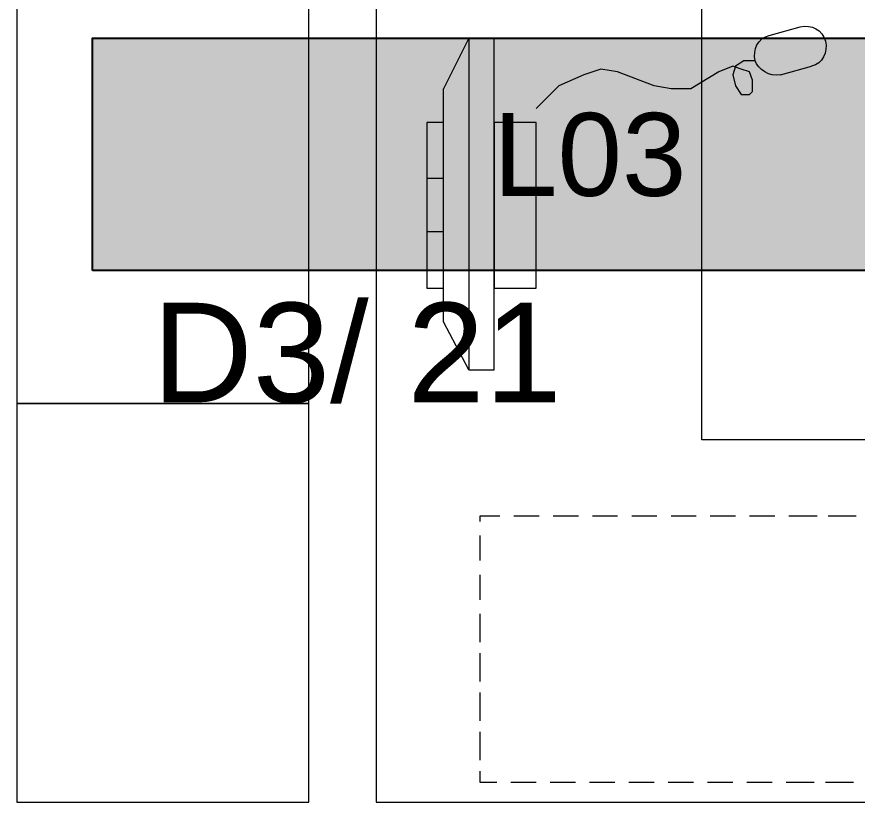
# Model space of a CAD drawing. Header units: millimetres. Extents: x 71769 to 78969, y 7991 to 11789.
# Drawn here: x 74335.9 to 74462.6, y 11140.2 to 11258.5 of the extents above; entities that cross this region are included whole.
import ezdxf
from ezdxf.enums import TextEntityAlignment as Align

# ---------------------------------------------------------------- set-up
doc = ezdxf.new("R2010")
doc.units = ezdxf.units.MM
doc.header["$LTSCALE"] = 5
doc.header["$MEASUREMENT"] = 0
doc.linetypes.add('AUSGEZOGEN', pattern=[0])
doc.layers.get('0').update_dxf_attribs({"linetype": 'CONTINUOUS'})
doc.layers.add('204_180704_Marc Cain Einrichtung#Maßlinie 1_100', color=7, linetype='AUSGEZOGEN', lineweight=18)
doc.layers.add('E_BEL', color=1, linetype='CONTINUOUS')
doc.styles.add('ARIAL', font='arial.ttf')

# ---------------------------------------------------------------- blocks, each defined once
blk = doc.blocks.new('LED Leuchte')
at = {"true_color": 0xf8f6b0}
h = blk.add_hatch(color=51, dxfattribs=at)
h.dxf.hatch_style = 1
h.paths.add_polyline_path([(0.5, 1), (-0.5, 1), (-0.5, 0), (0.5, 0)])
blk.add_lwpolyline([(-0.5, 0), (-0.5, 1), (0.5, 1), (0.5, 0), (-0.5, 0)])
at = {"style": 'ARIAL'}
for tag, p in [('LED', (0, 0.5)), ('STROMKREIS', (-0.00922, -0.33665)), ('SCHALTKREIS', (-0.00922, -0.51665)), ('FREI1', (-0.00922, -0.69665)), ('FREI2', (-0.00922, -0.88904)), ('FREI3', (-0.00922, -1.05665))]:
    blk.add_attdef(tag, text='', height=0.15, dxfattribs=at).set_placement(p, align=Align.MIDDLE_CENTER)
blk.add_attdef('TYP', text='', height=0.15, dxfattribs=at).set_placement((-0.00922, -0.15665), align=Align.MIDDLE)

msp = doc.modelspace()

# ---------------------------------------------------------------- linework, layer by layer
at = {"layer": '204_180704_Marc Cain Einrichtung#Maßlinie 1_100', "color": 251, "linetype": 'AUSGEZOGEN', "lineweight": 13, "true_color": 0x494949}
for p, q in [((74390.04, 11320.06), (74390.04, 11140.15)), ((74335.85, 11259.95), (74335.85, 11200.26)), ((74379.88, 11200.26), (74379.88, 11259.95)), ((74335.85, 11200.26), (74379.88, 11200.26)), ((74335.85, 11200.26), (74335.85, 11140.15)), ((74379.88, 11200.26), (74335.85, 11200.26)), ((74379.88, 11140.15), (74379.88, 11200.26)), ((74335.85, 11140.15), (74379.88, 11140.15)), ((74390.04, 11140.15), (74489.94, 11140.15))]:
    msp.add_line(p, q, dxfattribs=at)
at = {"layer": '204_180704_Marc Cain Einrichtung#Maßlinie 1_100', "color": 18, "linetype": 'AUSGEZOGEN', "lineweight": 13, "true_color": 0x000000}
for p, q in [((74449.3, 11255.72), (74453.96, 11256.99)), ((74404.01, 11255.3), (74400.2, 11247.68)), ((74404.01, 11255.3), (74404.01, 11205.34)), ((74450.99, 11249.79), (74455.65, 11251.06)), ((74400.2, 11212.54), (74400.2, 11247.68)), ((74400.2, 11234.13), (74397.66, 11234.13)), ((74400.2, 11226.09), (74397.66, 11226.09)), ((74404.01, 11205.34), (74400.2, 11212.54)), ((74404.01, 11205.34), (74407.82, 11205.34)), ((74410.78, 11183.33), (74414.59, 11183.33)), ((74416.71, 11183.33), (74420.52, 11183.33)), ((74422.63, 11183.33), (74426.44, 11183.33)), ((74428.56, 11183.33), (74432.37, 11183.33)), ((74434.49, 11183.33), (74438.29, 11183.33)), ((74440.41, 11183.33), (74444.22, 11183.33)), ((74446.34, 11183.33), (74450.15, 11183.33)), ((74452.26, 11183.33), (74456.5, 11183.33)), ((74458.19, 11183.33), (74462.42, 11183.33)), ((74405.7, 11176.56), (74405.7, 11180.37)), ((74405.7, 11170.63), (74405.7, 11174.44)), ((74405.7, 11164.28), (74405.7, 11168.52)), ((74405.7, 11158.36), (74405.7, 11162.59)), ((74405.7, 11152.43), (74405.7, 11156.66)), ((74405.7, 11146.5), (74405.7, 11150.74)), ((74414.17, 11143.12), (74410.36, 11143.12)), ((74420.09, 11143.12), (74416.28, 11143.12)), ((74426.02, 11143.12), (74422.21, 11143.12)), ((74431.95, 11143.12), (74428.14, 11143.12)), ((74437.87, 11143.12), (74434.06, 11143.12)), ((74443.8, 11143.12), (74439.99, 11143.12)), ((74449.72, 11143.12), (74445.91, 11143.12)), ((74456.07, 11143.12), (74451.84, 11143.12)), ((74462, 11143.12), (74457.77, 11143.12))]:
    msp.add_line(p, q, dxfattribs=at)
for points in [[(74489.94, 11265.46), (74489.94, 11194.76), (74439.14, 11194.76), (74439.14, 11265.46), (74489.94, 11265.46)], [(74453.96, 11256.99), (74454.59, 11257.09), (74455.21, 11257.07), (74455.8, 11256.95), (74456.34, 11256.72), (74456.82, 11256.4), (74457.23, 11255.98), (74457.55, 11255.47), (74457.77, 11254.87), (74457.87, 11254.24), (74457.85, 11253.62), (74457.73, 11253.03), (74457.5, 11252.49), (74457.18, 11252.01), (74456.76, 11251.6), (74456.25, 11251.28), (74455.95, 11251.17), (74455.65, 11251.06)], [(74407.82, 11205.34), (74407.82, 11255.3), (74404.01, 11255.3)], [(74450.99, 11249.79), (74450.36, 11249.71), (74449.74, 11249.77), (74449.16, 11249.94), (74448.61, 11250.22), (74448.13, 11250.57), (74447.72, 11250.98), (74447.4, 11251.44), (74447.18, 11251.91), (74447.08, 11252.54), (74447.1, 11253.16), (74447.22, 11253.75), (74447.45, 11254.29), (74447.78, 11254.77), (74448.2, 11255.18), (74448.71, 11255.5), (74449.3, 11255.72)], [(74447.18, 11251.91), (74445.49, 11251.91), (74444.22, 11251.06), (74443.8, 11249.79), (74444.22, 11248.1), (74445.07, 11246.83), (74446.34, 11246.83), (74446.76, 11247.25), (74446.76, 11248.95), (74446.34, 11250.22), (74445.07, 11250.64), (74443.8, 11251.06), (74441.68, 11250.22), (74437.45, 11247.68), (74434.49, 11247.68), (74431.95, 11248.1), (74426.44, 11250.22), (74423.9, 11250.64), (74421.36, 11249.79), (74417.55, 11248.1), (74414.17, 11244.71)], [(74400.2, 11217.62), (74400.2, 11242.6), (74397.66, 11242.6), (74397.66, 11217.62), (74400.2, 11217.62)], [(74414.17, 11217.62), (74414.17, 11242.6), (74407.82, 11242.6), (74407.82, 11217.62), (74414.17, 11217.62)], [(74405.7, 11182.48), (74405.7, 11183.33), (74408.66, 11183.33)], [(74408.24, 11143.12), (74405.7, 11143.12), (74405.7, 11144.81)]]:
    msp.add_lwpolyline(points, dxfattribs=at)

# ---------------------------------------------------------------- block references
at = {"layer": 'E_BEL'}
ref = msp.add_blockref('LED Leuchte', (74422.24, 11220.28), dxfattribs=dict(at, xscale=150, yscale=35, zscale=100))
ref.add_attrib('LED', 'L03', dxfattribs={"layer": '0', "height": 12.5, "style": 'ARIAL'}).set_placement((74422.24, 11237.78), align=Align.MIDDLE_CENTER)

# ---------------------------------------------------------------- texts
at = {"layer": 'E_BEL', "style": 'ARIAL'}
msp.add_text('D3/ 21', height=15, dxfattribs=at).set_placement((74356.3, 11200.43))

doc.saveas('drawing.dxf')
